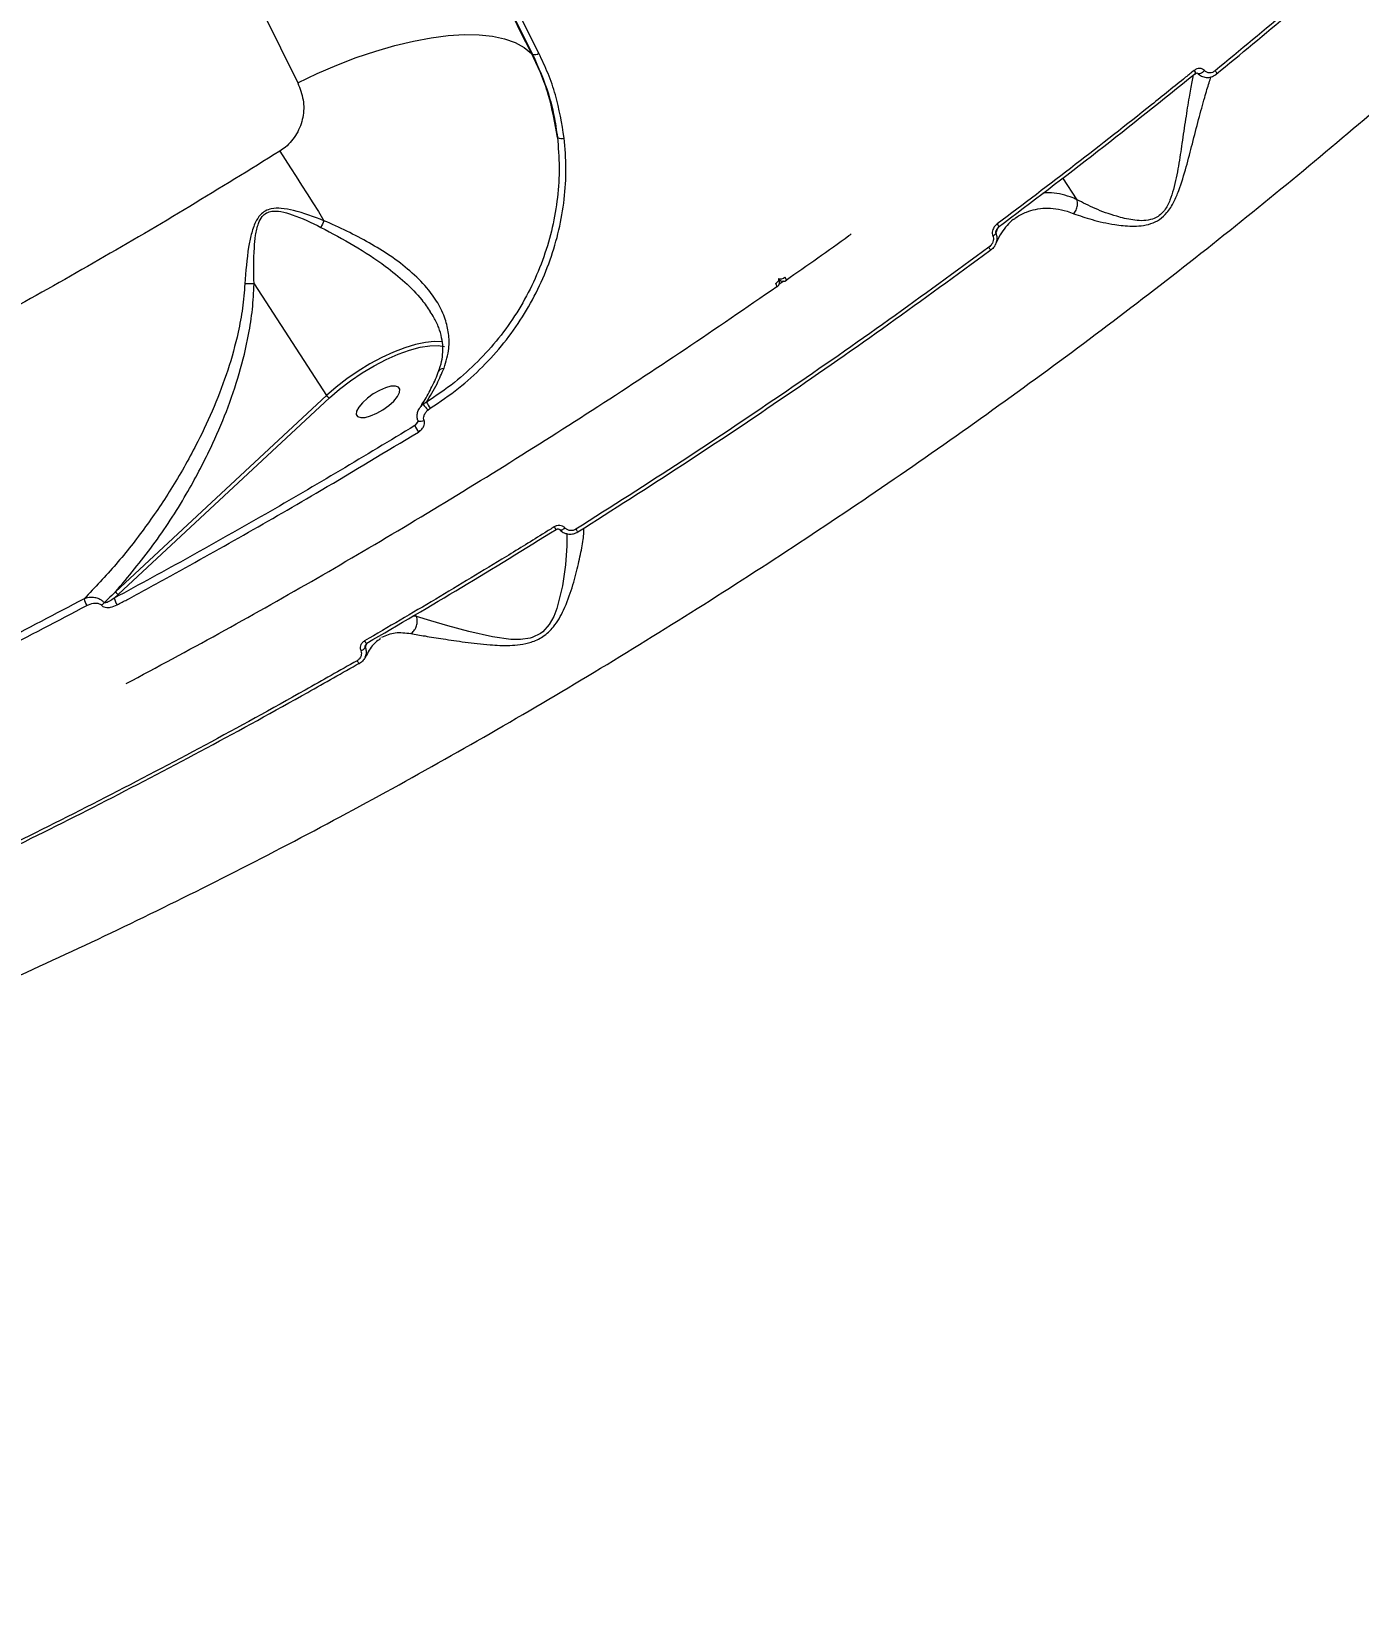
# Model space of a CAD drawing. Header units: millimetres. Extents: x -4781 to 5098, y -4410 to 4664.
# Drawn here: x -1488 to -1252.9, y -888.7 to -608.9 of the extents above; entities that cross this region are included whole.
import ezdxf

# ---------------------------------------------------------------- set-up
doc = ezdxf.new("R2010")
doc.units = ezdxf.units.MM
for name, color, linetype in [('DIKOM_ОБЪЕКТ', 7, 'Continuous'), ('DIKOM_РАЗМЕР_ЗОНА', 7, 'Continuous'), ('DIKOM_РАЗМЕР_ОБЪЕКТА', 7, 'Continuous')]:
    doc.layers.add(name, color=color, linetype=linetype)
doc.styles.add('style1', font='arial.ttf', dxfattribs={"width": 0.8})
doc.dimstyles.new('1-50', dxfattribs={"dimtxt": 300, "dimasz": 200, "dimexe": 100, "dimexo": 0, "dimgap": 100, "dimtad": 1, "dimtxsty": 'style1', "dimcen": 200, "dimclrd": 7, "dimclre": 7, "dimclrt": 7, "dimadec": 1, "dimazin": 2, "dimtfac": 1, "dimtmove": 0, "dimatfit": 2, "dimfxl": 0, "dimlwd": 25, "dimlwe": 18, "dimarcsym": 0})

# ---------------------------------------------------------------- blocks, each defined once
blk = doc.blocks.new('*D54')
at = {"layer": 'Defpoints', "color": 0, "transparency": 16777216}
for p in [(2534.93, 1098.4), (-3331.22, 763.4), (2534.93, -3200.56)]:
    blk.add_point(p, dxfattribs=at)
at = {"layer": 'DIKOM_РАЗМЕР_ОБЪЕКТА', "color": 7, "lineweight": 18, "transparency": 16777216}
for p, q in [((2534.93, 1098.4), (2534.93, -3300.56)), ((-3331.22, 763.4), (-3331.22, -3300.56))]:
    blk.add_line(p, q, dxfattribs=at)
at = {"layer": 'DIKOM_РАЗМЕР_ОБЪЕКТА', "color": 7, "lineweight": 25, "transparency": 16777216}
blk.add_line((-3131.22, -3200.56), (2334.93, -3200.56), dxfattribs=at)
at = {"layer": 'DIKOM_РАЗМЕР_ОБЪЕКТА', "color": 7, "transparency": 16777216}
for points in [[(-3131.22, -3167.23), (-3131.22, -3233.9), (-3331.22, -3200.56)], [(2334.93, -3167.23), (2334.93, -3233.9), (2534.93, -3200.56)]]:
    blk.add_solid(points, dxfattribs=at)
at = {"layer": 'DIKOM_РАЗМЕР_ОБЪЕКТА', "color": 7, "transparency": 16777216, "insert": (941.13, -2947.39), "char_height": 300, "attachment_point": 5, "style": 'style1'}
blk.add_mtext('5870', dxfattribs=at)
blk = doc.blocks.new('*D57')
at = {"layer": 'Defpoints', "color": 0, "transparency": 16777216}
for p in [(4034.06, 1180.11), (-4781.22, 856.14), (4034.06, -4310.06)]:
    blk.add_point(p, dxfattribs=at)
at = {"layer": 'DIKOM_РАЗМЕР_ЗОНА', "color": 7, "lineweight": 18, "transparency": 16777216}
for p, q in [((4034.06, 1180.11), (4034.06, -4410.06)), ((-4781.22, 856.14), (-4781.22, -4410.06))]:
    blk.add_line(p, q, dxfattribs=at)
at = {"layer": 'DIKOM_РАЗМЕР_ЗОНА', "color": 7, "lineweight": 25, "transparency": 16777216}
blk.add_line((-4581.22, -4310.06), (3834.06, -4310.06), dxfattribs=at)
at = {"layer": 'DIKOM_РАЗМЕР_ЗОНА', "color": 7, "transparency": 16777216}
for points in [[(-4581.22, -4276.72), (-4581.22, -4343.39), (-4781.22, -4310.06)], [(3834.06, -4276.72), (3834.06, -4343.39), (4034.06, -4310.06)]]:
    blk.add_solid(points, dxfattribs=at)
at = {"layer": 'DIKOM_РАЗМЕР_ЗОНА', "color": 7, "transparency": 16777216, "insert": (-1490.8, -4056.88), "char_height": 300, "attachment_point": 5, "style": 'style1'}
blk.add_mtext('8820', dxfattribs=at)

msp = doc.modelspace()

# ---------------------------------------------------------------- linework, layer by layer
at = {"layer": 'DIKOM_ОБЪЕКТ', "color": 7, "linetype": 'Continuous', "lineweight": 15}
for p, q in [((-1399.238, -612.975), (-1399.42, -612.805)), ((-1302.726, -638.748), (-1305.253, -634.858)), ((-1448.581, -653.665), (-1435.732, -673.445)), ((-1355.605, -652.789), (-1355.626, -652.764)), ((-1354.717, -653.188), (-1355.578, -653.79)), ((-1355.496, -652.921), (-1355.572, -652.848)), ((-1435.732, -673.445), (-1473.132, -708.239)), ((-1472.607, -708.649), (-1435.207, -673.856)), ((-1418.008, -674.608), (-1418.59, -674.963)), ((-1417.774, -676.006), (-1417.364, -675.699)), ((-1419.526, -677.997), (-1420.111, -678.772)), ((-1419.504, -677.929), (-1419.517, -677.904)), ((-1473.354, -709.343), (-1472.607, -708.649)), ((-1419.775, -712.586), (-1420.477, -712.539)), ((-1419.775, -712.586), (-1419.991, -712.253)), ((-1426.312, -716.502), (-1426.161, -716.394)), ((-1429.913, -720.909), (-1429.909, -720.907))]:
    msp.add_line(p, q, dxfattribs=at)
at = {"layer": 'DIKOM_ОБЪЕКТ', "color": 7, "linetype": 'Continuous', "lineweight": 15, "flags": 128}
for points in [[(-1496.401, -438.637), (-1494.643, -451.689), (-1492.537, -464.733), (-1490.086, -477.762), (-1487.291, -490.769), (-1484.154, -503.747), (-1480.675, -516.688), (-1476.858, -529.585), (-1472.703, -542.432), (-1468.214, -555.22), (-1463.393, -567.944), (-1458.243, -580.596), (-1452.765, -593.17), (-1446.965, -605.657), (-1440.843, -618.053)], [(-1399.42, -612.805), (-1400.419, -610.83), (-1401.409, -608.853), (-1402.391, -606.873), (-1403.364, -604.891), (-1404.328, -602.906), (-1405.283, -600.918), (-1406.229, -598.928), (-1407.166, -596.935)], [(-1406.932, -597.215), (-1406.001, -599.194), (-1405.061, -601.171), (-1404.112, -603.145), (-1403.155, -605.116), (-1402.188, -607.085), (-1401.214, -609.051), (-1400.23, -611.015), (-1399.238, -612.975)], [(-1398.116, -612.798), (-1399.106, -610.842), (-1400.088, -608.883), (-1401.06, -606.921), (-1402.024, -604.957), (-1402.98, -602.99), (-1403.926, -601.021), (-1404.864, -599.049), (-1405.793, -597.074)], [(-1440.843, -618.053), (-1437.405, -616.402), (-1433.933, -614.9), (-1430.461, -613.559), (-1427.019, -612.392), (-1423.64, -611.41), (-1420.354, -610.622), (-1417.19, -610.034), (-1414.178, -609.652), (-1411.346, -609.481), (-1408.719, -609.52), (-1406.32, -609.77), (-1404.173, -610.228), (-1402.296, -610.892), (-1400.707, -611.753), (-1399.42, -612.805)], [(-1281.997, -615.835), (-1281.906, -615.985), (-1281.835, -616.124), (-1281.787, -616.246), (-1281.763, -616.347), (-1281.765, -616.423), (-1281.792, -616.471), (-1281.795, -616.474)], [(-1281.795, -616.474), (-1281.843, -616.489), (-1281.917, -616.477)], [(-1280.147, -615.865), (-1280.319, -616.035), (-1280.506, -616.186), (-1280.697, -616.311), (-1280.881, -616.401), (-1281.047, -616.452), (-1281.186, -616.46), (-1281.289, -616.425), (-1281.349, -616.349)], [(-1278.24, -615.893), (-1278.154, -616.036), (-1278.085, -616.17), (-1278.037, -616.288), (-1278.011, -616.389), (-1278.008, -616.467), (-1278.028, -616.521), (-1278.071, -616.548), (-1278.135, -616.548)], [(-1444.007, -630.133), (-1443.057, -631.594), (-1442.095, -633.085), (-1441.124, -634.601), (-1440.146, -636.141), (-1439.162, -637.699), (-1438.176, -639.273), (-1437.189, -640.861), (-1436.204, -642.457)], [(-1316.884, -643.036), (-1316.792, -643.184), (-1316.716, -643.319), (-1316.661, -643.435), (-1316.627, -643.527), (-1316.616, -643.593), (-1316.629, -643.63), (-1316.632, -643.632)], [(-1318.383, -647.16), (-1318.294, -647.301), (-1318.22, -647.431), (-1318.165, -647.543), (-1318.128, -647.635), (-1318.112, -647.703), (-1318.118, -647.744), (-1318.123, -647.75)], [(-1318.123, -647.75), (-1318.145, -647.757), (-1318.192, -647.742)], [(-1356.174, -653.591), (-1356.02, -653.476), (-1355.881, -653.354), (-1355.764, -653.232), (-1355.674, -653.114), (-1355.613, -653.003), (-1355.584, -652.906), (-1355.589, -652.826), (-1355.605, -652.789)], [(-1355.937, -654.114), (-1355.895, -654.149), (-1355.874, -654.154)], [(-1355.585, -652.822), (-1355.513, -652.904), (-1355.496, -652.921)], [(-1415.241, -663.948), (-1415.311, -663.937), (-1416.655, -663.865), (-1418.22, -664.017), (-1419.973, -664.388), (-1421.875, -664.973), (-1423.886, -665.756), (-1425.96, -666.722), (-1428.055, -667.849), (-1430.123, -669.114), (-1432.12, -670.488), (-1434.003, -671.942), (-1435.732, -673.445)], [(-1435.207, -673.856), (-1433.433, -672.319), (-1431.495, -670.837), (-1429.438, -669.444), (-1427.313, -668.175), (-1425.17, -667.061), (-1423.062, -666.127), (-1421.04, -665.397), (-1419.152, -664.889), (-1417.445, -664.614), (-1415.958, -664.58), (-1414.861, -664.749)], [(-1430.403, -676.203), (-1430.469, -676.78), (-1430.222, -677.176), (-1429.682, -677.361), (-1428.893, -677.319), (-1427.918, -677.054), (-1426.837, -676.587), (-1425.737, -675.956), (-1424.707, -675.211), (-1423.831, -674.414), (-1423.179, -673.629), (-1422.805, -672.92), (-1422.739, -672.343), (-1422.986, -671.946), (-1423.526, -671.761), (-1424.315, -671.803), (-1425.29, -672.068), (-1426.371, -672.536), (-1427.471, -673.167), (-1428.501, -673.911), (-1429.377, -674.708), (-1430.029, -675.493), (-1430.403, -676.203)], [(-1418.45, -677.871), (-1418.716, -677.965), (-1418.972, -678.023), (-1419.197, -678.04), (-1419.374, -678.015), (-1419.487, -677.951), (-1419.504, -677.929)], [(-1393.175, -697.894), (-1393.164, -700.069), (-1393.42, -703.459), (-1393.915, -707.172), (-1394.914, -711.179), (-1395.477, -712.625), (-1396.269, -714.034), (-1397.409, -715.299), (-1397.838, -715.621), (-1399.281, -716.314), (-1399.644, -716.419), (-1401.381, -716.672), (-1403.088, -716.645), (-1406.351, -716.202), (-1410.496, -715.278), (-1414.23, -714.268), (-1417.263, -713.39), (-1419.769, -712.596), (-1419.771, -712.595), (-1419.771, -712.595)], [(-1393.463, -696.921), (-1393.62, -697.041), (-1393.776, -697.144), (-1393.927, -697.223), (-1394.065, -697.277), (-1394.186, -697.304), (-1394.284, -697.3), (-1394.356, -697.268), (-1394.373, -697.252)], [(-1391.544, -697.133), (-1391.452, -697.273), (-1391.369, -697.396), (-1391.299, -697.498), (-1391.243, -697.576), (-1391.203, -697.626), (-1391.181, -697.647), (-1391.178, -697.638), (-1391.194, -697.6)], [(-1428.998, -716.913), (-1428.901, -717.057), (-1428.811, -717.18), (-1428.731, -717.279), (-1428.664, -717.349), (-1428.613, -717.388), (-1428.58, -717.394), (-1428.577, -717.393)], [(-1428.577, -717.393), (-1428.566, -717.367), (-1428.571, -717.308)], [(-1430.335, -720.431), (-1430.242, -720.57), (-1430.154, -720.69), (-1430.076, -720.787), (-1430.009, -720.858), (-1429.957, -720.9), (-1429.92, -720.912), (-1429.913, -720.909)]]:
    msp.add_lwpolyline(points, dxfattribs=at)
at = {"layer": 'DIKOM_ОБЪЕКТ', "color": 7, "linetype": 'Continuous', "lineweight": 15}
for centre, radius, start, end in [((-1398.837, -611.875), 1.171, 249.96426, 307.96348), ((-1394.079, -626.298), 1.588, 242.13386, 286.86332), ((-1293.177, -706.316), 156.636, 155.94014, 156.41756), ((-1318.227, -643.924), 1.352, 295.23232, 326.78829), ((-1357.57, -654.698), 1.781, 17.79191, 38.42234), ((-1356.445, -653.333), 1, 304.80197, 32.91211), ((-1355.367, -651.604), 1.187, 257.33641, 314.56429), ((-1354.809, -652.194), 1, 226.60788, 304.90242), ((-1355.362, -653.248), 1.149, 11.73639, 43.9602), ((-1434.964, -673.005), 0.884, 209.82408, 254.07341), ((-1418.14, -675.907), 1.045, 115.4841, 146.62671), ((-1414.88, -672.901), 4.244, 209.0687, 227.00807), ((-1408.367, -669.655), 10.839, 207.19201, 213.89217), ((-1412.084, -674.946), 8.892, 205.48259, 213.89679), ((-1393.609, -695.822), 1.976, 206.64181, 225.03934), ((-1475.553, -708.798), 3.218, 191.98467, 214.83733), ((-1477.306, -708.263), 2.877, 305.82219, 319.04157), ((-1470.279, -708.733), 3.135, 191.21293, 215.3267), ((-1472.362, -707.795), 0.889, 209.94013, 253.95736), ((-1430.152, -717.218), 1.547, 288.00651, 327.62803)]:
    msp.add_arc(centre, radius, start, end, dxfattribs=at)
for points, knots in [([(-1700.141, -826.669), (-1696.301, -826.986), (-1688.607, -827.621), (-1676.038, -827.616), (-1662.766, -826.92), (-1648.778, -825.47), (-1634.159, -823.288), (-1618.943, -820.37), (-1603.144, -816.709), (-1586.801, -812.325), (-1569.969, -807.238), (-1552.726, -801.473), (-1535.154, -795.058), (-1517.298, -788.004), (-1499.184, -780.311), (-1480.845, -772.004), (-1462.346, -763.116), (-1443.771, -753.691), (-1425.206, -743.773), (-1406.7, -733.381), (-1388.284, -722.525), (-1369.987, -711.232), (-1351.874, -699.546), (-1334.027, -687.524), (-1316.53, -675.22), (-1299.426, -662.663), (-1282.751, -649.867), (-1266.525, -636.859), (-1250.807, -623.692), (-1235.669, -610.427), (-1221.176, -597.128), (-1208.418, -584.821), (-1197.211, -573.532), (-1190.772, -566.697), (-1187.553, -563.279)], [0, 0, 0, 0, 0.03155663, 0.06321286, 0.0949197, 0.12662656, 0.15828294, 0.18983941, 0.22139713, 0.25305436, 0.28476196, 0.31646992, 0.34812713, 0.37968505, 0.41126502, 0.44294433, 0.47467424, 0.50640413, 0.53808345, 0.56966396, 0.60129519, 0.63302521, 0.66480636, 0.69658742, 0.72831845, 0.75995011, 0.79165926, 0.82346749, 0.85532685, 0.88718615, 0.91899504, 0.9507048, 0.97535237, 1, 1, 1, 1]), ([(-1227.992, -571.834), (-1231.946, -575.523), (-1239.855, -582.9), (-1252.256, -593.944), (-1265.009, -604.961), (-1273.83, -612.249), (-1278.24, -615.893)], [0, 0, 0, 0, 0.2491005, 0.4982002, 0.7490996, 1, 1, 1, 1]), ([(-1278.135, -616.548), (-1273.765, -612.938), (-1265.025, -605.718), (-1252.326, -594.754), (-1239.916, -583.71), (-1231.966, -576.296), (-1227.991, -572.589)], [0, 0, 0, 0, 0.2491014, 0.4982003, 0.749101, 1, 1, 1, 1]), ([(-1394.821, -627.702), (-1395.27, -625.144), (-1395.951, -621.271), (-1397.709, -616.356), (-1398.849, -613.988), (-1399.42, -612.805)], [0, 0, 0, 0, 0.4927937, 0.7464051, 1, 1, 1, 1]), ([(-1399.238, -612.975), (-1398.21, -615.276), (-1396.654, -618.76), (-1395.387, -623.781), (-1395.01, -626.395), (-1394.821, -627.702)], [0, 0, 0, 0, 0.4927994, 0.7463913, 1, 1, 1, 1]), ([(-1393.618, -627.818), (-1394.046, -625.236), (-1394.695, -621.326), (-1396.423, -616.372), (-1397.552, -613.99), (-1398.116, -612.798)], [0, 0, 0, 0, 0.4927615, 0.7463743, 1, 1, 1, 1]), ([(-1280.147, -615.865), (-1280.267, -615.76), (-1280.515, -615.545), (-1281.011, -615.447), (-1281.536, -615.527), (-1281.843, -615.733), (-1281.997, -615.835)], [0, 0, 0, 0, 0.233911, 0.4825283, 0.7413843, 1, 1, 1, 1]), ([(-1440.843, -618.053), (-1440.456, -619.033), (-1439.69, -620.969), (-1439.79, -624.154), (-1440.86, -627.106), (-1442.481, -629.087), (-1443.676, -629.906), (-1444.007, -630.133)], [0, 0, 0, 0, 0.2385395, 0.4713401, 0.6968105, 0.9159998, 1, 1, 1, 1]), ([(-1281.997, -615.835), (-1282.496, -616.241), (-1284.993, -618.271), (-1291.946, -623.861), (-1303.005, -632.565), (-1312.255, -639.543), (-1316.884, -643.036)], [0, 0, 0, 0, 0.04414288, 0.22071316, 0.61001507, 1, 1, 1, 1]), ([(-1316.722, -643.611), (-1310.812, -639.148), (-1298.975, -630.208), (-1287.608, -621.058), (-1281.917, -616.477)], [0, 0, 0, 0, 0.4992736, 1, 1, 1, 1]), ([(-1303.318, -641.217), (-1302.278, -641.581), (-1300.175, -642.318), (-1296.584, -643.124), (-1293.563, -643.469), (-1291.379, -643.402), (-1289.713, -643.085), (-1288.101, -642.326), (-1286.65, -640.974), (-1285.545, -639.152), (-1284.394, -636.4), (-1283.357, -632.882), (-1282.256, -628.629), (-1281.181, -624.431), (-1280.191, -620.833), (-1279.435, -618.304), (-1279.103, -617.302), (-1278.993, -616.968)], [0, 0, 0, 0, 0.1069431, 0.2163302, 0.2893253, 0.3263483, 0.3642515, 0.3977974, 0.4316783, 0.4739145, 0.5144913, 0.5999447, 0.6873568, 0.7843972, 0.8833942, 0.9611291, 1, 1, 1, 1]), ([(-1282.197, -616.7), (-1282.269, -617.077), (-1282.475, -618.165), (-1282.937, -620.762), (-1283.504, -624.391), (-1284.13, -628.543), (-1284.724, -632.741), (-1285.4, -636.171), (-1286.229, -638.846), (-1287.054, -640.493), (-1287.91, -641.37), (-1288.744, -641.951), (-1289.82, -642.378), (-1291.34, -642.504), (-1293.375, -642.301), (-1296.224, -641.588), (-1299.629, -640.366), (-1301.751, -639.244), (-1302.72, -638.759), (-1302.721, -638.759)], [0, 0, 0, 0, 0.0422118, 0.1220882, 0.2220512, 0.322097, 0.4091366, 0.4959219, 0.5351829, 0.5744285, 0.6001239, 0.6048512, 0.6352735, 0.6711013, 0.7071721, 0.7800115, 0.889954, 0.9998917, 1, 1, 1, 1]), ([(-1281.269, -616.48), (-1281.281, -616.457), (-1281.315, -616.392), (-1281.376, -616.351), (-1281.479, -616.323), (-1281.695, -616.386), (-1281.817, -616.497), (-1281.876, -616.551)], [0, 0, 0, 0, 0.0986284, 0.2827186, 0.5935251, 0.8018861, 1, 1, 1, 1]), ([(-1281.349, -616.349), (-1281.144, -616.533), (-1280.72, -616.911), (-1279.857, -617.119), (-1278.939, -617.03), (-1278.402, -616.708), (-1278.135, -616.548)], [0, 0, 0, 0, 0.2380036, 0.4906661, 0.7462871, 1, 1, 1, 1]), ([(-1278.24, -615.893), (-1278.398, -615.999), (-1278.714, -616.211), (-1279.255, -616.293), (-1279.768, -616.194), (-1280.024, -615.972), (-1280.147, -615.865)], [0, 0, 0, 0, 0.2583345, 0.5167155, 0.7677656, 1, 1, 1, 1]), ([(-1394.821, -627.702), (-1394.676, -629.46), (-1394.385, -632.981), (-1394.723, -638.342), (-1395.622, -643.674), (-1397.156, -648.912), (-1399.271, -653.982), (-1401.945, -658.811), (-1405.163, -663.325), (-1408.87, -667.463), (-1413.113, -671.325), (-1416.334, -673.485), (-1418.008, -674.608)], [0, 0, 0, 0, 0.09928062, 0.19887248, 0.29815418, 0.3974222, 0.49700372, 0.59626966, 0.69508381, 0.79422064, 0.89303259, 1, 1, 1, 1]), ([(-1417.364, -675.699), (-1415.653, -674.551), (-1412.36, -672.344), (-1408.022, -668.398), (-1404.229, -664.173), (-1400.937, -659.564), (-1398.198, -654.634), (-1396.031, -649.459), (-1394.457, -644.114), (-1393.531, -638.673), (-1393.179, -633.204), (-1393.472, -629.611), (-1393.618, -627.818)], [0, 0, 0, 0, 0.1070838, 0.2059741, 0.3051812, 0.4040788, 0.5033341, 0.6029158, 0.7021803, 0.8013511, 0.9008368, 1, 1, 1, 1]), ([(-1444.007, -630.133), (-1449.328, -633.425), (-1459.974, -640.013), (-1476.074, -649.462), (-1492.218, -658.566), (-1508.593, -667.39), (-1525.163, -675.898), (-1541.89, -684.056), (-1558.503, -691.726), (-1575.503, -699.125), (-1592.836, -706.168), (-1610.436, -712.774), (-1627.708, -718.711), (-1644.57, -723.952), (-1660.941, -728.47), (-1676.749, -732.243), (-1691.956, -735.251), (-1706.55, -737.507), (-1720.507, -739.015), (-1733.763, -739.769), (-1746.254, -739.764), (-1757.924, -738.994), (-1768.738, -737.449), (-1778.697, -735.147), (-1787.786, -732.101), (-1795.962, -728.326), (-1803.196, -723.847), (-1809.523, -718.539), (-1814.484, -713.101), (-1816.857, -709.069), (-1817.837, -707.405)], [0, 0, 0, 0, 0.0324352, 0.0649096, 0.0973834, 0.1298186, 0.163584, 0.1973932, 0.2312023, 0.2649672, 0.3021257, 0.3394017, 0.3767377, 0.4140735, 0.4513491, 0.488507, 0.5255421, 0.5626944, 0.599906, 0.6371178, 0.6742696, 0.7113042, 0.7482507, 0.7853139, 0.8224368, 0.8595594, 0.8966223, 0.9335688, 0.9725881, 1, 1, 1, 1]), ([(-1302.726, -638.748), (-1303.131, -638.577), (-1304.215, -638.117), (-1305.893, -637.674), (-1307.528, -637.454), (-1308.459, -637.546), (-1308.823, -637.583)], [0, 0, 0, 0, 0.1841591, 0.4931546, 0.8021933, 1, 1, 1, 1]), ([(-1436.204, -642.457), (-1437.984, -641.767), (-1440.445, -640.814), (-1443.617, -640.222), (-1445.332, -640.241), (-1446.617, -640.688), (-1447.616, -641.498), (-1448.483, -642.925), (-1449.128, -644.871), (-1449.824, -648.499), (-1450.045, -651.455), (-1450.207, -653.635)], [0, 0, 0, 0, 0.2311134, 0.3196661, 0.3914013, 0.4366845, 0.4822114, 0.5456637, 0.6397141, 0.7342348, 1, 1, 1, 1]), ([(-1313.937, -642.241), (-1313.797, -642.122), (-1313.121, -641.543), (-1311.335, -640.69), (-1308.988, -640.149), (-1306.511, -640.3), (-1304.808, -640.665), (-1303.718, -641.069), (-1303.318, -641.217)], [0, 0, 0, 0, 0.05113829, 0.24797348, 0.57150062, 0.73756546, 0.90359897, 1, 1, 1, 1]), ([(-1303.318, -641.217), (-1303.287, -641.179), (-1303.084, -640.928), (-1302.793, -640.384), (-1302.599, -639.553), (-1302.68, -639.024), (-1302.721, -638.759)], [0, 0, 0, 0, 0.0562209, 0.3686585, 0.6842995, 1, 1, 1, 1]), ([(-1302.721, -638.759), (-1302.721, -638.758), (-1302.722, -638.755), (-1302.724, -638.752), (-1302.725, -638.749), (-1302.726, -638.748)], [0, 0, 0, 0, 0.3015402, 0.7047529, 1, 1, 1, 1]), ([(-1448.59, -653.658), (-1448.59, -653.655), (-1448.662, -651.509), (-1448.658, -648.618), (-1448.354, -645.051), (-1447.94, -643.171), (-1447.275, -641.787), (-1446.411, -641.035), (-1445.242, -640.693), (-1443.667, -640.83), (-1440.701, -641.69), (-1438.405, -642.824), (-1436.731, -643.651)], [0, 0, 0, 0, 0.0003046, 0.2742011, 0.3691392, 0.4635448, 0.5235444, 0.5648658, 0.6061796, 0.6747232, 0.7630131, 1, 1, 1, 1]), ([(-1414.917, -668.578), (-1414.56, -667.416), (-1413.933, -665.376), (-1414.036, -662.457), (-1414.657, -659.744), (-1415.948, -657.011), (-1418.023, -654.131), (-1420.865, -651.322), (-1424.349, -648.69), (-1428.14, -646.367), (-1432.087, -644.295), (-1434.833, -643.069), (-1436.204, -642.457)], [0, 0, 0, 0, 0.1044864, 0.1833836, 0.2623409, 0.3558341, 0.4494177, 0.563193, 0.6770801, 0.7845049, 0.892408, 1, 1, 1, 1]), ([(-1316.884, -643.036), (-1316.997, -643.13), (-1317.26, -643.35), (-1317.558, -643.778), (-1317.739, -644.262), (-1317.787, -644.733), (-1317.696, -645.009), (-1317.65, -645.148)], [0, 0, 0, 0, 0.18257979, 0.42378164, 0.62748846, 0.81351943, 1, 1, 1, 1]), ([(-1313.945, -642.211), (-1313.977, -642.231), (-1314.406, -642.491), (-1315.151, -643.261), (-1316.139, -644.576), (-1316.792, -645.677), (-1317.076, -646.406), (-1317.115, -646.507)], [0, 0, 0, 0, 0.0263737, 0.3474492, 0.656734, 0.9525048, 1, 1, 1, 1]), ([(-1436.731, -643.651), (-1434.769, -644.696), (-1430.793, -646.812), (-1425.775, -650.082), (-1421.775, -653.337), (-1419.084, -656.03), (-1417.833, -657.882), (-1417.355, -658.588)], [0, 0, 0, 0, 0.2579694, 0.5225965, 0.7025439, 0.8865449, 1, 1, 1, 1]), ([(-1354.302, -652.974), (-1350.56, -650.373), (-1346.681, -647.676), (-1342.896, -644.908), (-1342.761, -644.809)], [0, 0, 0, 0, 0.9643349, 1, 1, 1, 1]), ([(-1317.65, -645.148), (-1317.605, -645.281), (-1317.516, -645.548), (-1317.562, -646.001), (-1317.737, -646.459), (-1318.023, -646.862), (-1318.273, -647.069), (-1318.383, -647.16)], [0, 0, 0, 0, 0.1890476, 0.3774436, 0.5792533, 0.8164663, 1, 1, 1, 1]), ([(-1317.133, -646.5), (-1317.065, -646.339), (-1316.905, -645.964), (-1316.873, -645.314), (-1317.021, -644.883), (-1317.095, -644.665)], [0, 0, 0, 0, 0.2716963, 0.6312274, 1, 1, 1, 1]), ([(-1317.095, -644.665), (-1317.104, -644.633), (-1317.121, -644.578), (-1317.124, -644.451), (-1317.106, -644.323), (-1317.071, -644.234), (-1317.059, -644.203)], [0, 0, 0, 0, 0.2011829, 0.3487209, 0.7793727, 1, 1, 1, 1]), ([(-1317.095, -644.665), (-1317.067, -644.586), (-1316.957, -644.278), (-1316.847, -643.974), (-1316.765, -643.748)], [0, 0, 0, 0, 0.25484682, 1, 1, 1, 1]), ([(-1316.624, -643.643), (-1316.674, -643.678), (-1316.819, -643.776), (-1316.975, -643.981), (-1317.038, -644.147), (-1317.06, -644.203)], [0, 0, 0, 0, 0.263711, 0.7513822, 1, 1, 1, 1]), ([(-1318.383, -647.16), (-1324.264, -651.473), (-1336.027, -660.098), (-1354.191, -672.733), (-1372.68, -685.143), (-1385.256, -693.136), (-1391.544, -697.133)], [0, 0, 0, 0, 0.2485952, 0.4971927, 0.7485953, 1, 1, 1, 1]), ([(-1391.194, -697.6), (-1384.989, -693.657), (-1372.581, -685.772), (-1354.197, -673.444), (-1335.999, -660.796), (-1324.128, -652.093), (-1318.192, -647.742)], [0, 0, 0, 0, 0.24859518, 0.49719188, 0.74859629, 1, 1, 1, 1]), ([(-1317.131, -646.472), (-1317.177, -646.592), (-1317.328, -646.983), (-1317.688, -647.427), (-1318.036, -647.654), (-1318.143, -647.724)], [0, 0, 0, 0, 0.2346314, 0.7661913, 1, 1, 1, 1]), ([(-1450.207, -653.635), (-1450.321, -655.08), (-1450.549, -657.971), (-1451.527, -663.105), (-1453.145, -668.972), (-1455.59, -675.437), (-1458.824, -682.37), (-1462.85, -689.517), (-1467.728, -696.748), (-1472.95, -703.428), (-1476.785, -707.454), (-1478.701, -709.466)], [0, 0, 0, 0, 0.0661291, 0.1322993, 0.2383382, 0.34473, 0.4509762, 0.5939526, 0.7292214, 0.8647202, 1, 1, 1, 1]), ([(-1473.132, -708.239), (-1470.867, -705.534), (-1466.337, -700.126), (-1460.758, -691.484), (-1456.505, -683.471), (-1453.408, -676.284), (-1451.107, -669.579), (-1449.636, -663.494), (-1448.798, -658.167), (-1448.653, -655.165), (-1448.581, -653.665)], [0, 0, 0, 0, 0.1801454, 0.3602694, 0.5134847, 0.6278132, 0.7423198, 0.8564232, 0.9282307, 1, 1, 1, 1]), ([(-1471.233, -724.497), (-1465.758, -721.559), (-1454.808, -715.683), (-1438.416, -706.423), (-1421.902, -696.75), (-1405.297, -686.632), (-1388.642, -676.081), (-1372.146, -665.259), (-1361.338, -657.827), (-1355.937, -654.114)], [0, 0, 0, 0, 0.1401078, 0.2802161, 0.4201813, 0.5650543, 0.7100905, 0.8551251, 1, 1, 1, 1]), ([(-1448.59, -653.658), (-1448.843, -653.657), (-1449.308, -653.655), (-1449.883, -653.644), (-1450.163, -653.636), (-1450.207, -653.635)], [0, 0, 0, 0, 0.4995186, 0.9205721, 1, 1, 1, 1]), ([(-1448.581, -653.665), (-1448.582, -653.664), (-1448.584, -653.661), (-1448.587, -653.658), (-1448.589, -653.658), (-1448.59, -653.658)], [0, 0, 0, 0, 0.3866379, 0.7875751, 1, 1, 1, 1]), ([(-1415.925, -669.18), (-1415.801, -668.877), (-1415.448, -668.014), (-1415.17, -666.576), (-1415.08, -664.889), (-1415.3, -663.156), (-1415.831, -661.387), (-1416.516, -659.844), (-1417.127, -658.925), (-1417.353, -658.586)], [0, 0, 0, 0, 0.0824237, 0.2351715, 0.3916831, 0.5525444, 0.7222649, 0.8975802, 1, 1, 1, 1]), ([(-1418.008, -674.608), (-1417.367, -673.548), (-1416.228, -671.663), (-1415.316, -669.517), (-1414.917, -668.578)], [0, 0, 0, 0, 0.5624109, 1, 1, 1, 1]), ([(-1415.844, -669.208), (-1415.833, -669.154), (-1415.793, -668.951), (-1415.489, -668.739), (-1415.142, -668.615), (-1414.951, -668.584), (-1414.917, -668.578)], [0, 0, 0, 0, 0.1600681, 0.604895, 0.9294697, 1, 1, 1, 1]), ([(-1419.019, -675.326), (-1418.958, -675.235), (-1418.377, -674.372), (-1417.386, -672.566), (-1416.404, -670.585), (-1415.965, -669.383), (-1415.885, -669.163)], [0, 0, 0, 0, 0.0498851, 0.4772251, 0.9044723, 1, 1, 1, 1]), ([(-1419.516, -677.904), (-1419.517, -677.901), (-1419.639, -677.692), (-1419.702, -677.183), (-1419.616, -676.455), (-1419.417, -675.912), (-1419.216, -675.664), (-1419.179, -675.618)], [0, 0, 0, 0, 0.0043542, 0.3025463, 0.6061697, 0.9271818, 1, 1, 1, 1]), ([(-1418.59, -674.963), (-1418.801, -675.129), (-1419.045, -675.321), (-1419.162, -675.584), (-1419.178, -675.619)], [0, 0, 0, 0, 0.865124, 1, 1, 1, 1]), ([(-1418.45, -677.871), (-1418.488, -677.733), (-1418.563, -677.457), (-1418.466, -676.951), (-1418.21, -676.444), (-1417.912, -676.145), (-1417.774, -676.006)], [0, 0, 0, 0, 0.2096361, 0.4180621, 0.7297489, 1, 1, 1, 1]), ([(-1420.111, -678.772), (-1424.508, -681.435), (-1433.301, -686.762), (-1446.595, -694.501), (-1459.95, -702.065), (-1468.885, -706.917), (-1473.354, -709.343)], [0, 0, 0, 0, 0.24931443, 0.49862801, 0.74931168, 1, 1, 1, 1]), ([(-1419.691, -678.314), (-1419.793, -678.44), (-1419.926, -678.603), (-1420.077, -678.741), (-1420.111, -678.772)], [0, 0, 0, 0, 0.7737646, 1, 1, 1, 1]), ([(-1419.698, -678.308), (-1419.669, -678.277), (-1419.591, -678.192), (-1419.537, -678.058), (-1419.512, -677.949), (-1419.517, -677.906), (-1419.516, -677.908), (-1419.516, -677.909)], [0, 0, 0, 0, 0.19527963, 0.52362519, 0.72117393, 0.90309469, 1, 1, 1, 1]), ([(-1419.465, -679.905), (-1419.405, -679.867), (-1419.12, -679.683), (-1418.72, -679.293), (-1418.433, -678.752), (-1418.34, -678.271), (-1418.414, -678.005), (-1418.45, -677.871)], [0, 0, 0, 0, 0.0844159, 0.4026815, 0.6518529, 0.8254825, 1, 1, 1, 1]), ([(-1472.836, -710.546), (-1472.262, -710.236), (-1469.389, -708.689), (-1461.917, -704.619), (-1450.431, -698.198), (-1435.488, -689.585), (-1425.199, -683.37), (-1419.465, -679.905)], [0, 0, 0, 0, 0.0321579, 0.1607942, 0.4182822, 0.6757783, 1, 1, 1, 1]), ([(-1393.463, -696.921), (-1393.488, -696.895), (-1393.62, -696.754), (-1393.925, -696.558), (-1394.407, -696.442), (-1394.92, -696.478), (-1395.224, -696.632), (-1395.375, -696.708)], [0, 0, 0, 0, 0.0536173, 0.2898181, 0.5263435, 0.7631349, 1, 1, 1, 1]), ([(-1395.375, -696.708), (-1395.94, -697.061), (-1398.766, -698.823), (-1405.757, -703.137), (-1416.391, -709.569), (-1424.794, -714.464), (-1428.998, -716.913)], [0, 0, 0, 0, 0.0507678, 0.2538464, 0.6267001, 1, 1, 1, 1]), ([(-1428.571, -717.308), (-1422.96, -714.035), (-1411.724, -707.481), (-1400.598, -700.598), (-1395.028, -697.153)], [0, 0, 0, 0, 0.4994484, 1, 1, 1, 1]), ([(-1420.78, -715.612), (-1419.983, -715.754), (-1418.368, -716.043), (-1415.071, -716.568), (-1411.223, -717.142), (-1407.224, -717.621), (-1403.872, -717.778), (-1401.395, -717.602), (-1399.382, -717.191), (-1397.234, -716.205), (-1395.603, -714.638), (-1394.491, -712.985), (-1393.277, -710.627), (-1392.151, -707.407), (-1391.152, -703.652), (-1390.466, -700.338), (-1390.114, -698.064), (-1390.128, -697.182), (-1390.132, -696.919)], [0, 0, 0, 0, 0.0783674, 0.1588448, 0.2443944, 0.3316692, 0.3958163, 0.4284015, 0.4619055, 0.4999208, 0.5439581, 0.5757716, 0.6083419, 0.6946111, 0.7832995, 0.8713604, 0.9617373, 1, 1, 1, 1]), ([(-1394.375, -697.258), (-1394.402, -697.23), (-1394.453, -697.176), (-1394.596, -697.128), (-1394.756, -697.125), (-1394.901, -697.16), (-1394.976, -697.208), (-1395.003, -697.225)], [0, 0, 0, 0, 0.2582182, 0.4881734, 0.6854867, 0.8872737, 1, 1, 1, 1]), ([(-1394.397, -697.209), (-1394.356, -697.253), (-1394.133, -697.491), (-1393.621, -697.828), (-1392.812, -698.031), (-1391.954, -697.978), (-1391.447, -697.726), (-1391.194, -697.6)], [0, 0, 0, 0, 0.0541996, 0.2911168, 0.5276163, 0.7637159, 1, 1, 1, 1]), ([(-1391.544, -697.133), (-1391.696, -697.21), (-1392, -697.364), (-1392.514, -697.402), (-1392.998, -697.286), (-1393.305, -697.088), (-1393.438, -696.947), (-1393.463, -696.921)], [0, 0, 0, 0, 0.2363008, 0.4725581, 0.7091586, 0.9458181, 1, 1, 1, 1]), ([(-1025.847, -701.407), (-1027.209, -707.198), (-1029.935, -718.787), (-1034.631, -736.343), (-1039.754, -753.967), (-1045.413, -771.869), (-1051.61, -790.011), (-1058.351, -808.352), (-1065.53, -826.596), (-1073.382, -845.294), (-1081.953, -864.394), (-1091.269, -883.825), (-1101.027, -902.933), (-1111.178, -921.628), (-1121.679, -939.822), (-1132.483, -957.433), (-1143.58, -974.422), (-1154.941, -990.775), (-1166.542, -1006.466), (-1178.327, -1021.422), (-1190.241, -1035.573), (-1202.238, -1048.854), (-1214.299, -1061.23), (-1226.401, -1072.699), (-1238.516, -1083.244), (-1250.587, -1092.816), (-1262.558, -1101.371), (-1274.608, -1109.008), (-1286.7, -1115.631), (-1298.79, -1121.174), (-1310.633, -1125.506), (-1322.172, -1128.566), (-1333.407, -1130.465), (-1340.564, -1130.662), (-1344.141, -1130.76)], [0, 0, 0, 0, 0.0277666, 0.0555663, 0.083366, 0.1111321, 0.1400375, 0.1689803, 0.197923, 0.2268274, 0.2586375, 0.2905481, 0.3225098, 0.354472, 0.3863819, 0.4181914, 0.4498952, 0.4816999, 0.5135555, 0.5454109, 0.5772151, 0.6089189, 0.6405474, 0.6722758, 0.7040553, 0.7358343, 0.7675627, 0.7991908, 0.8325939, 0.8660264, 0.8994294, 0.932943, 0.9664865, 1, 1, 1, 1]), ([(-1478.701, -709.466), (-1483.788, -712.146), (-1493.963, -717.505), (-1509.23, -725.139), (-1524.487, -732.491), (-1534.606, -737.092), (-1539.665, -739.392)], [0, 0, 0, 0, 0.249101, 0.4982004, 0.7490987, 1, 1, 1, 1]), ([(-1475.134, -710.148), (-1475.188, -710.089), (-1475.362, -709.898), (-1475.775, -709.599), (-1476.431, -709.325), (-1477.337, -709.184), (-1478.123, -709.267), (-1478.585, -709.426), (-1478.701, -709.466)], [0, 0, 0, 0, 0.0635309, 0.2059062, 0.3867276, 0.5938014, 0.8977112, 1, 1, 1, 1]), ([(-1478.194, -710.636), (-1477.825, -710.475), (-1477.279, -710.236), (-1476.512, -710.198), (-1476.05, -710.291), (-1475.766, -710.447), (-1475.656, -710.561), (-1475.622, -710.595)], [0, 0, 0, 0, 0.4385517, 0.6486774, 0.8191801, 0.9451832, 1, 1, 1, 1]), ([(-1475.622, -710.595), (-1475.586, -710.632), (-1475.467, -710.753), (-1475.16, -710.917), (-1474.65, -711.019), (-1473.818, -710.975), (-1473.225, -710.716), (-1472.836, -710.546)], [0, 0, 0, 0, 0.05546126, 0.17836889, 0.3495193, 0.57287947, 1, 1, 1, 1]), ([(-1473.132, -708.239), (-1473.353, -708.451), (-1474.018, -709.089), (-1474.687, -709.724), (-1475.134, -710.148)], [0, 0, 0, 0, 0.3319969, 1, 1, 1, 1]), ([(-1473.354, -709.343), (-1473.628, -709.536), (-1474.034, -709.822), (-1474.572, -710.083), (-1474.87, -710.176), (-1475.053, -710.192), (-1475.117, -710.157), (-1475.134, -710.148)], [0, 0, 0, 0, 0.49384, 0.7307812, 0.8854321, 0.9700478, 1, 1, 1, 1]), ([(-1539.295, -740.629), (-1534.261, -738.341), (-1524.192, -733.764), (-1508.939, -726.416), (-1493.6, -718.751), (-1483.33, -713.341), (-1478.194, -710.636)], [0, 0, 0, 0, 0.2490999, 0.4982004, 0.7491005, 1, 1, 1, 1]), ([(-1420.78, -715.612), (-1420.742, -715.585), (-1420.506, -715.416), (-1420.109, -714.995), (-1419.746, -714.256), (-1419.598, -713.406), (-1419.713, -712.865), (-1419.771, -712.595)], [0, 0, 0, 0, 0.0429196, 0.2679676, 0.5120315, 0.7559102, 1, 1, 1, 1]), ([(-1419.771, -712.595), (-1419.772, -712.593), (-1419.773, -712.59), (-1419.774, -712.588), (-1419.775, -712.586)], [0, 0, 0, 0, 0.4184679, 1, 1, 1, 1]), ([(-1425.934, -716.233), (-1425.166, -715.915), (-1423.612, -715.273), (-1421.731, -715.498), (-1420.78, -715.612)], [0, 0, 0, 0, 0.4945053, 1, 1, 1, 1]), ([(-1429.674, -718.689), (-1429.626, -718.832), (-1429.532, -719.118), (-1429.599, -719.579), (-1429.814, -720.004), (-1430.092, -720.281), (-1430.286, -720.4), (-1430.335, -720.431)], [0, 0, 0, 0, 0.2256274, 0.4512887, 0.6801831, 0.9175998, 1, 1, 1, 1]), ([(-1428.998, -716.913), (-1429.049, -716.944), (-1429.247, -717.067), (-1429.53, -717.352), (-1429.748, -717.786), (-1429.816, -718.255), (-1429.721, -718.544), (-1429.674, -718.689)], [0, 0, 0, 0, 0.0825372, 0.3217149, 0.5513066, 0.7756105, 1, 1, 1, 1]), ([(-1428.845, -718.046), (-1428.859, -718.001), (-1428.875, -717.949), (-1428.878, -717.835), (-1428.872, -717.755), (-1428.842, -717.693), (-1428.838, -717.686)], [0, 0, 0, 0, 0.39052481, 0.45011168, 0.9339357, 1, 1, 1, 1]), ([(-1428.87, -719.729), (-1428.827, -719.652), (-1428.663, -719.358), (-1428.619, -718.756), (-1428.77, -718.283), (-1428.845, -718.046)], [0, 0, 0, 0, 0.1505094, 0.5743898, 1, 1, 1, 1]), ([(-1428.845, -718.046), (-1428.831, -718.005), (-1428.756, -717.796), (-1428.681, -717.591), (-1428.621, -717.428)], [0, 0, 0, 0, 0.2007853, 1, 1, 1, 1]), ([(-1428.574, -717.399), (-1428.61, -717.419), (-1428.705, -717.472), (-1428.798, -717.584), (-1428.825, -717.656), (-1428.837, -717.687)], [0, 0, 0, 0, 0.2536504, 0.6770294, 1, 1, 1, 1]), ([(-1426.221, -716.597), (-1426.365, -716.674), (-1426.8, -716.905), (-1427.447, -717.554), (-1428.187, -718.504), (-1428.605, -719.37), (-1428.812, -719.798)], [0, 0, 0, 0, 0.1480064, 0.445596, 0.7256647, 1, 1, 1, 1]), ([(-1430.335, -720.431), (-1433.398, -722.177), (-1442.358, -727.283), (-1457.256, -735.45), (-1475.052, -744.793), (-1492.881, -753.745), (-1504.73, -759.328), (-1510.654, -762.119)], [0, 0, 0, 0, 0.11445407, 0.33476413, 0.55507663, 0.77753901, 1, 1, 1, 1]), ([(-1510.039, -762.433), (-1504.185, -759.676), (-1492.478, -754.161), (-1474.747, -745.266), (-1456.933, -735.922), (-1441.953, -727.712), (-1432.956, -722.585), (-1429.9, -720.844)], [0, 0, 0, 0, 0.22031266, 0.44062192, 0.66308405, 0.88554574, 1, 1, 1, 1]), ([(-1428.859, -719.737), (-1428.972, -719.946), (-1429.219, -720.403), (-1429.631, -720.797), (-1429.907, -720.903), (-1429.914, -720.906)], [0, 0, 0, 0, 0.4513735, 0.9852957, 1, 1, 1, 1])]:
    msp.add_open_spline(points, degree=3, knots=knots, dxfattribs=at)

# ---------------------------------------------------------------- dimensions: what is measured, and where the dimension line sits
at = {"layer": 'DIKOM_РАЗМЕР_ЗОНА'}
dim = msp.add_linear_dim(base=(4034.06, -4310.056), p1=(-4781.222, 856.139), p2=(4034.06, 1180.105), text='8820', dimstyle='1-50', dxfattribs=at)
dim.commit()
dim.dimension.update_dxf_attribs({"geometry": '*D57', "text_midpoint": (-1490.8, -4310.056), "dimtype": 160})
at = {"layer": 'DIKOM_РАЗМЕР_ОБЪЕКТА'}
dim = msp.add_linear_dim(base=(2534.928, -3200.563), p1=(-3331.222, 763.397), p2=(2534.928, 1098.401), text='5870', dimstyle='1-50', dxfattribs=at)
dim.commit()
dim.dimension.update_dxf_attribs({"geometry": '*D54', "text_midpoint": (941.132, -3200.563), "dimtype": 160})

doc.saveas('drawing.dxf')
